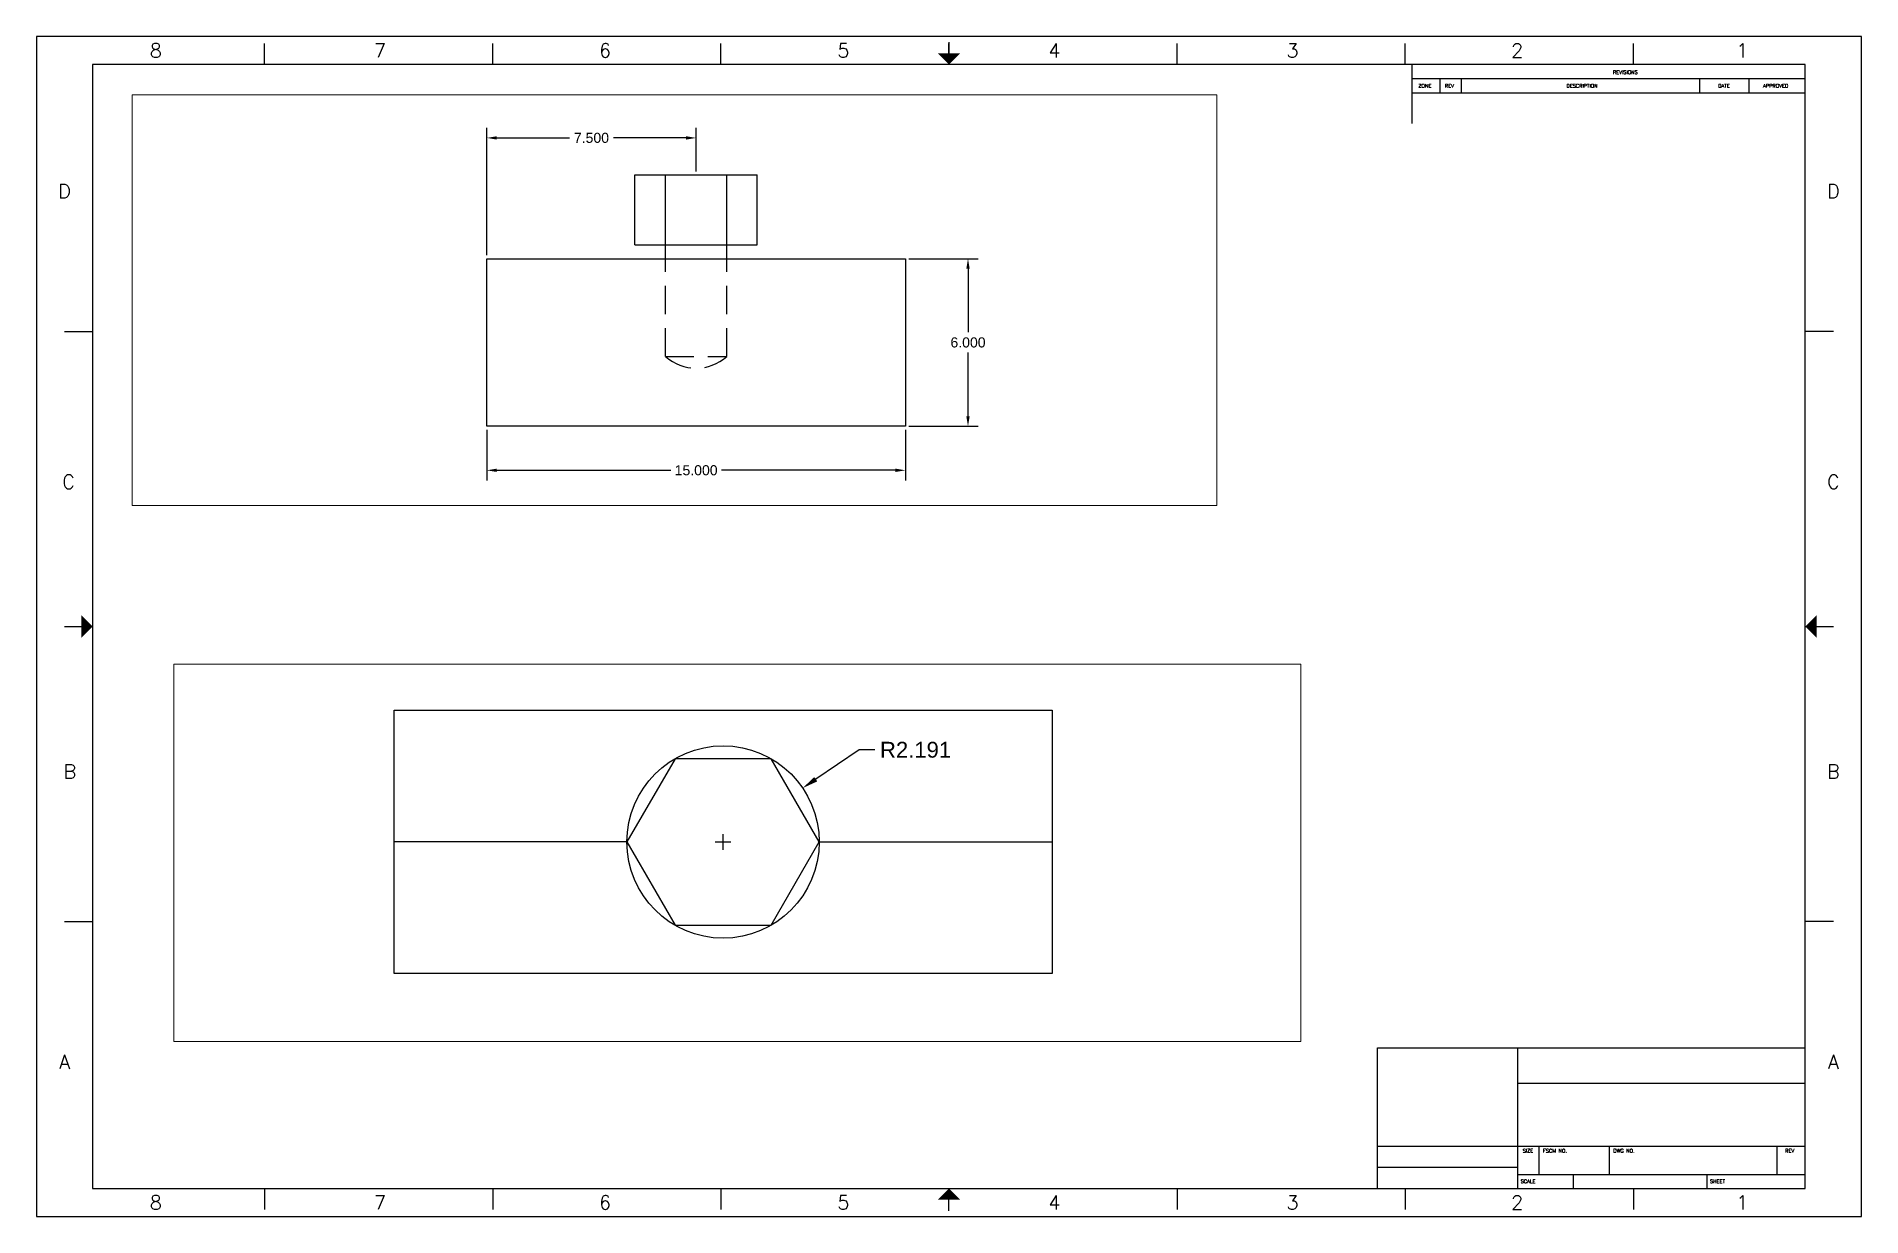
# Paper-space layout 'D-Size Layout' of a CAD drawing. Header units: inches. Extents: x 0.1 to 32.6, y -0.3 to 20.7.
# The model-space entities are those that its viewports show. They can reach past a viewport. Long polylines and large blocks are cut down to what shows.
import ezdxf
from ezdxf.enums import TextEntityAlignment as Align

# ---------------------------------------------------------------- set-up
doc = ezdxf.new("R2010")
doc.units = ezdxf.units.IN
doc.header["$MEASUREMENT"] = 0
doc.linetypes.add('HIDDEN', pattern=[0.375, 0.25, -0.125])
for name, color, linetype in [('Dimensions', 1, 'Continuous'), ('Model-Hidden', 80, 'HIDDEN'), ('Model-Right Side', 7, 'Continuous'), ('Model-Top', 7, 'Continuous'), ('Title Block', 7, 'Continuous')]:
    doc.layers.add(name, color=color, linetype=linetype)
doc.layers.add('Viewport', color=5, linetype='Continuous', plot=False)
doc.styles.add('Roman', font='romans')
doc.styles.get("Standard").update_dxf_attribs({"font": 'arial.ttf'})
doc.dimstyles.get("Standard").update_dxf_attribs({"dimscale": 0, "dimtxt": 0.18, "dimasz": 0.18, "dimexe": 0.18, "dimexo": 0.0625, "dimgap": 0.09, "dimtad": 0, "dimtih": 1, "dimtoh": 1, "dimdec": 3, "dimzin": 0, "dimdsep": 46, "dimtxsty": 'Standard', "dimcen": 0.09, "dimadec": 0, "dimazin": 0, "dimtfac": 1, "dimtdec": 3, "dimtofl": 0, "dimtmove": 0, "dimatfit": 3, "dimfxl": 1, "dimtolj": 1, "dimtzin": 0, "dimarcsym": 0})

# ---------------------------------------------------------------- blocks, each defined once
blk = doc.blocks.new('ANSI D title block')
at = {"layer": 'Title Block'}
for p, q in [((32.5, 21), (0, 21)), ((0, 21), (0, 0)), ((4.062, 20.5), (4.062, 20.875)), ((8.125, 20.5), (8.125, 20.875)), ((12.188, 20.5), (12.188, 20.875)), ((16.25, 20.9), (16.25, 20.7)), ((16.25, 20.5), (16.25, 20.875)), ((20.312, 20.5), (20.312, 20.875)), ((24.375, 20.5), (24.375, 20.875)), ((28.438, 20.5), (28.438, 20.875)), ((32.5, 0), (32.5, 21)), ((32.5, 20.5), (32.5, 20.875)), ((31.5, 20.5), (1, 20.5)), ((1, 20.5), (1, 0.5)), ((24.5, 19.453), (24.5, 20.5)), ((31.5, 0.5), (31.5, 20.5)), ((24.5, 20.25), (31.5, 20.25)), ((25, 20), (25, 20.25)), ((25.38, 20), (25.38, 20.25)), ((29.62, 20), (29.62, 20.25)), ((30.5, 20), (30.5, 20.25)), ((24.5, 20), (31.5, 20)), ((0.5, 15.75), (1, 15.75)), ((32, 15.75), (31.5, 15.75)), ((0.5, 10.5), (1, 10.5)), ((0.6, 10.5), (0.6, 10.5)), ((0.6, 10.5), (0.8, 10.5)), ((31.5, 10.5), (32, 10.5)), ((31.9, 10.5), (31.9, 10.5)), ((0.5, 5.25), (1, 5.25)), ((32, 5.25), (31.5, 5.25)), ((23.88, 3), (31.5, 3)), ((23.88, 0.5), (23.88, 3)), ((26.38, 0.5), (26.38, 3)), ((26.38, 2.37), (31.5, 2.37)), ((23.88, 1.25), (31.5, 1.25)), ((26.76, 0.75), (26.76, 1.25)), ((28.01, 0.75), (28.01, 1.25)), ((31, 0.75), (31, 1.25)), ((23.88, 0.875), (26.38, 0.875)), ((26.38, 0.75), (31.5, 0.75)), ((27.37, 0.5), (27.37, 0.75)), ((29.75, 0.5), (29.75, 0.75)), ((1, 0.5), (31.5, 0.5)), ((4.062, 0.5), (4.062, 0.125)), ((8.125, 0.5), (8.125, 0.125)), ((12.188, 0.5), (12.188, 0.125)), ((16.25, 0.125), (16.25, 0.5)), ((20.312, 0.5), (20.312, 0.125)), ((24.375, 0.5), (24.375, 0.125)), ((28.438, 0.5), (28.438, 0.125)), ((32.5, 0.125), (32.5, 0.5)), ((0, 0), (32.5, 0)), ((16.25, 0.1), (16.25, 0.3))]:
    blk.add_line(p, q, dxfattribs=at)
for points in [[(16.05, 20.7), (16.45, 20.7), (16.25, 20.5)], [(0.8, 10.3), (0.8, 10.7), (1, 10.5)], [(31.7, 10.3), (31.7, 10.7), (31.5, 10.5)], [(16.05, 0.3), (16.45, 0.3), (16.25, 0.5)]]:
    blk.add_solid(points, dxfattribs=at)
at = {"color": 0, "style": 'Roman', "flags": 8}
for tag, p in [('FNAME', (-0.05, 6)), ('REVDATE', (-0.05, 3)), ('USER', (-0.05, 0))]:
    blk.add_attdef(tag, p, '', height=0.15, rotation=90, dxfattribs=at)
at = {"layer": 'Title Block', "style": 'Roman'}
for s, p in [('8', (2.125, 20.75)), ('7', (6.119, 20.75)), ('6', (10.125, 20.75)), ('5', (14.369, 20.75)), ('4', (18.125, 20.75)), ('3', (22.369, 20.75)), ('2', (26.369, 20.75)), ('1', (30.375, 20.75)), ('D', (0.5, 18.25)), ('D', (32, 18.25)), ('C', (0.571, 13.073)), ('C', (32, 13.073)), ('B', (0.595, 7.919)), ('B', (32, 7.919)), ('A', (0.5, 2.75)), ('A', (32, 2.75)), ('8', (2.125, 0.25)), ('7', (6.119, 0.25)), ('6', (10.125, 0.25)), ('5', (14.369, 0.25)), ('4', (18.125, 0.25)), ('3', (22.369, 0.25)), ('2', (26.369, 0.25)), ('1', (30.375, 0.25))]:
    blk.add_text(s, height=0.25, dxfattribs=at).set_placement(p, align=Align.MIDDLE_CENTER)
for s, p in [('ZONE', (24.609, 20.09)), ('REV', (25.08, 20.09)), ('DESCRIPTION', (27.246, 20.09)), ('REVISIONS', (28.075, 20.332)), ('DATE', (29.948, 20.09)), ('APPROVED', (30.748, 20.09)), ('SIZE', (26.468, 1.136)), ('FSCM NO.', (26.829, 1.136)), ('DWG NO.', (28.081, 1.136)), ('REV', (31.14, 1.136)), ('SCALE', (26.432, 0.593)), ('SHEET', (29.803, 0.593))]:
    blk.add_text(s, height=0.065, dxfattribs=at).set_placement(p)
blk = doc.blocks.new('*D1')
at = {"layer": 'Defpoints', "color": 0, "transparency": 16777216}
for p in [(20, 21.17), (20, 15.17), (22.24, 15.17)]:
    blk.add_point(p, dxfattribs=at)
at = {"layer": 'Dimensions', "color": 0, "lineweight": -2, "transparency": 16777216}
for p, q in [((20.125, 21.17), (22.6, 21.17)), ((22.24, 20.81), (22.24, 18.534)), ((22.24, 15.53), (22.24, 17.806)), ((20.125, 15.17), (22.6, 15.17))]:
    blk.add_line(p, q, dxfattribs=at)
at = {"layer": 'Dimensions', "color": 0, "transparency": 16777216}
for points in [[(22.18, 20.81), (22.3, 20.81), (22.24, 21.17)], [(22.18, 15.53), (22.3, 15.53), (22.24, 15.17)]]:
    blk.add_solid(points, dxfattribs=at)
at = {"layer": 'Dimensions', "color": 0, "transparency": 16777216, "insert": (22.24, 18.17), "char_height": 0.36, "attachment_point": 5}
blk.add_mtext('\\A1;6.000', dxfattribs=at)
blk = doc.blocks.new('*D2')
at = {"layer": 'Defpoints', "color": 0, "transparency": 16777216}
for p in [(5, 15.17), (20, 15.17), (5, 13.594)]:
    blk.add_point(p, dxfattribs=at)
at = {"layer": 'Dimensions', "color": 0, "lineweight": -2, "transparency": 16777216}
for p, q in [((5, 15.045), (5, 13.234)), ((20, 15.045), (20, 13.234)), ((5.36, 13.594), (11.59, 13.594)), ((19.64, 13.594), (13.41, 13.594))]:
    blk.add_line(p, q, dxfattribs=at)
at = {"layer": 'Dimensions', "color": 0, "transparency": 16777216}
for points in [[(5.36, 13.654), (5.36, 13.534), (5, 13.594)], [(19.64, 13.654), (19.64, 13.534), (20, 13.594)]]:
    blk.add_solid(points, dxfattribs=at)
at = {"layer": 'Dimensions', "color": 0, "transparency": 16777216, "insert": (12.5, 13.594), "char_height": 0.36, "attachment_point": 5}
blk.add_mtext('\\A1;15.000', dxfattribs=at)
blk = doc.blocks.new('*D3')
at = {"layer": 'Defpoints', "color": 0, "transparency": 16777216}
for p in [(14.315, 8.728), (12.5, 7.5)]:
    blk.add_point(p, dxfattribs=at)
at = {"layer": 'Dimensions', "color": 0, "lineweight": -2, "transparency": 16777216}
for p, q in [((15.603, 9.599), (14.613, 8.929)), ((15.963, 9.599), (15.603, 9.599)), ((12.32, 7.5), (12.68, 7.5)), ((12.5, 7.32), (12.5, 7.68))]:
    blk.add_line(p, q, dxfattribs=at)
at = {"layer": 'Dimensions', "color": 0, "transparency": 16777216}
blk.add_solid([(14.58, 8.979), (14.647, 8.88), (14.315, 8.728)], dxfattribs=at)
at = {"layer": 'Dimensions', "color": 0, "transparency": 16777216, "insert": (16.888, 9.599), "char_height": 0.36, "attachment_point": 5}
blk.add_mtext('\\A1;R2.191', dxfattribs=at)
blk = doc.blocks.new('*D0')
at = {"layer": 'Defpoints', "color": 0, "transparency": 16777216}
for p in [(12.5, 25.495), (12.5, 24.17), (5, 21.17)]:
    blk.add_point(p, dxfattribs=at)
at = {"layer": 'Dimensions', "color": 0, "lineweight": -2, "transparency": 16777216}
for p, q in [((5, 21.295), (5, 25.855)), ((12.5, 24.295), (12.5, 25.855)), ((5.36, 25.495), (7.965, 25.495)), ((12.14, 25.495), (9.535, 25.495))]:
    blk.add_line(p, q, dxfattribs=at)
at = {"layer": 'Dimensions', "color": 0, "transparency": 16777216}
for points in [[(5.36, 25.555), (5.36, 25.435), (5, 25.495)], [(12.14, 25.555), (12.14, 25.435), (12.5, 25.495)]]:
    blk.add_solid(points, dxfattribs=at)
at = {"layer": 'Dimensions', "color": 0, "transparency": 16777216, "insert": (8.75, 25.495), "char_height": 0.36, "attachment_point": 5}
blk.add_mtext('\\A1;7.500', dxfattribs=at)

msp = doc.modelspace()

# ---------------------------------------------------------------- linework, layer by layer
at = {"layer": 'Model-Hidden'}
for p, q in [((11.4044, 17.6703), (11.4044, 21.1703)), ((13.5956, 17.6703), (13.5956, 21.1703)), ((11.4044, 17.6703), (13.5956, 17.6703))]:
    msp.add_line(p, q, dxfattribs=at)
msp.add_arc((12.5, 18.8772), 1.6301, 227.76886, 312.23114, dxfattribs=at)
at = {"layer": 'Model-Right Side'}
for p, q in [((10.3088, 24.1703), (14.6912, 24.1703)), ((10.3088, 21.6703), (10.3088, 24.1703)), ((11.4044, 21.1703), (11.4044, 24.1703)), ((13.5956, 21.1703), (13.5956, 24.1703)), ((14.6912, 21.6703), (14.6912, 24.1703)), ((10.3088, 21.6703), (14.6912, 21.6703))]:
    msp.add_line(p, q, dxfattribs=at)
msp.add_lwpolyline([(5, 21.1703), (20, 21.1703), (20, 15.1703), (5, 15.1703)], close=True, dxfattribs=at)
at = {"layer": 'Model-Top'}
for p, q in [((10.3088, 7.5), (5, 7.5)), ((14.6912, 7.5), (20, 7.5))]:
    msp.add_line(p, q, dxfattribs=at)
for points in [[(5, 10.5), (20, 10.5), (20, 4.5), (5, 4.5)], [(10.3088, 7.5), (11.4044, 5.6023), (13.5956, 5.6023), (14.6912, 7.5), (13.5956, 9.3977), (11.4044, 9.3977)]]:
    msp.add_lwpolyline(points, close=True, dxfattribs=at)
msp.add_circle((12.5, 7.5), 2.1912, dxfattribs=at)

# ---------------------------------------------------------------- dimensions: what is measured, and where the dimension line sits
at = {"layer": 'Dimensions'}
for base, p1, p2, picture, middle in [((12.5, 25.495), (5, 21.1703), (12.5, 24.1703), '*D0', (8.75, 25.495)), ((5, 13.5944), (20, 15.1703), (5, 15.1703), '*D2', (12.5, 13.5944))]:
    dim = msp.add_linear_dim(base=base, p1=p1, p2=p2, dimstyle='Standard', override={"dimscale": 0}, dxfattribs=at)
    dim.commit()
    dim.dimension.update_dxf_attribs({"geometry": picture, "text_midpoint": middle})
dim = msp.add_linear_dim(base=(22.2395, 15.1703), p1=(20, 21.1703), p2=(20, 15.1703), angle=90, dimstyle='Standard', override={"dimscale": 0}, dxfattribs=at)
dim.commit()
dim.dimension.update_dxf_attribs({"geometry": '*D1', "text_midpoint": (22.2395, 18.1703)})
dim = msp.add_radius_dim(center=(12.5, 7.5), mpoint=(14.315, 8.7277), dimstyle='Standard', override={"dimscale": 0}, dxfattribs=at)
dim.commit()
dim.dimension.update_dxf_attribs({"geometry": '*D3', "text_midpoint": (16.8879, 9.599), "dimtype": 164})

psp = doc.layouts.new('D-Size Layout')

# ---------------------------------------------------------------- block references
at = {"layer": 'Model-Top'}
psp.add_blockref('ANSI D title block', (0.071, -0.294), dxfattribs=at)

# ---------------------------------------------------------------- viewports
at = {"layer": 'Viewport'}
psp.add_viewport(center=(11.436, 16.014), size=(19.316, 7.30445), view_center_point=(11.7308, 19.6856), view_height=14.694508, dxfattribs=at)
psp.add_viewport(center=(12.55, 6.177), size=(20.069, 6.71451), view_center_point=(12.8227, 7.2516), view_height=8.595027, status=3, dxfattribs=at)

doc.saveas('drawing.dxf')
